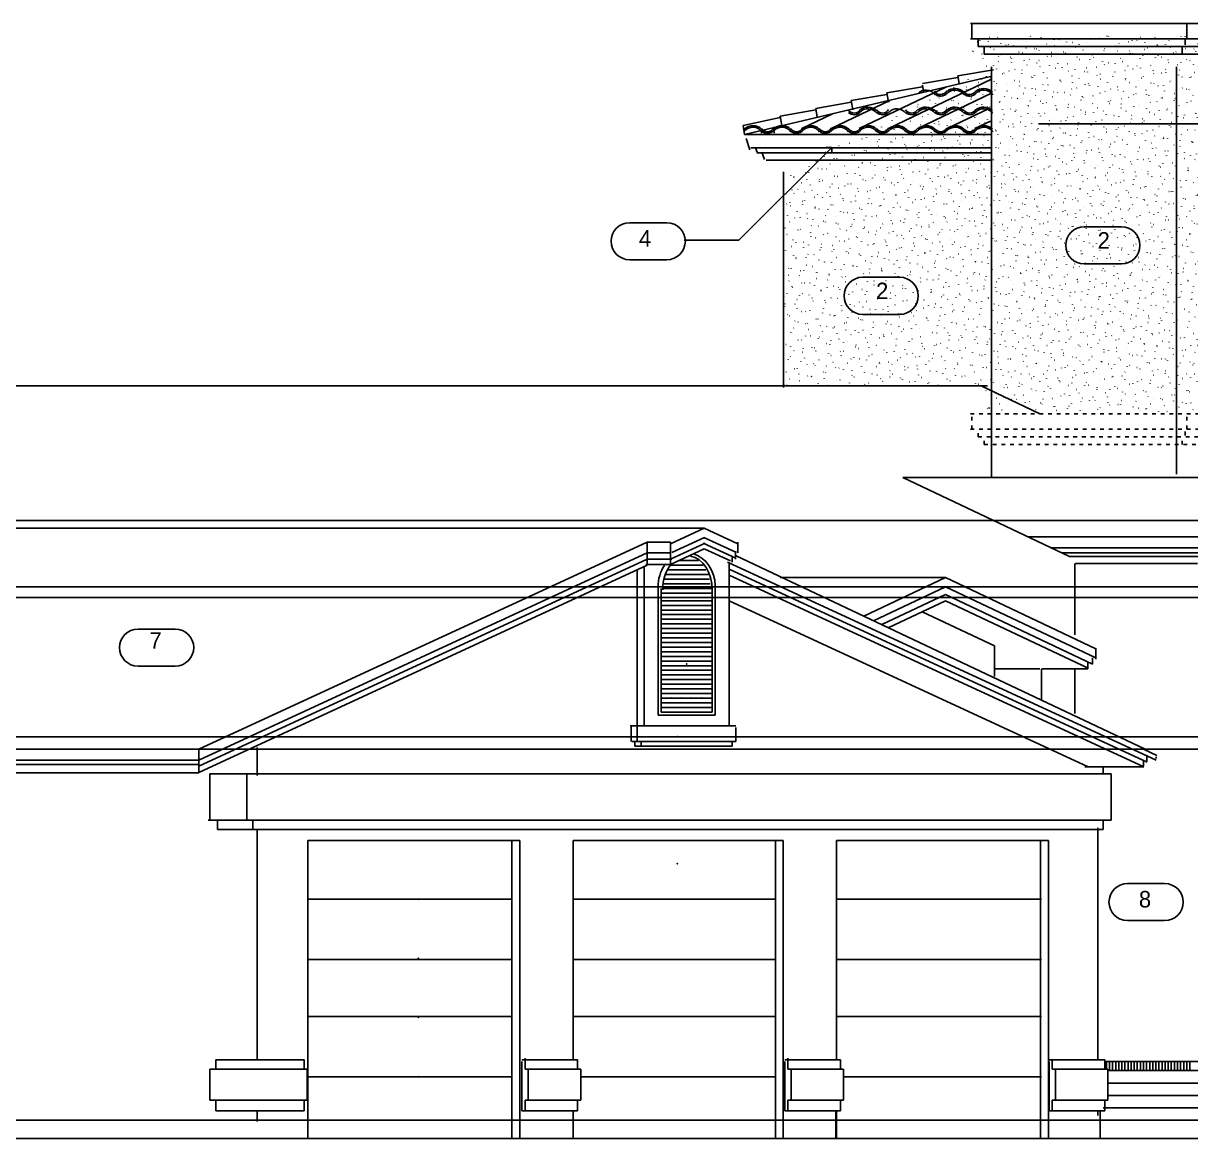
# Model space of a CAD drawing. Extents: x -92740 to -63661, y -15771 to -4391.
# Drawn here: x -87084 to -86517, y -9313 to -8772 of the extents above; entities that cross this region are included whole.
import ezdxf
from ezdxf.enums import TextEntityAlignment as Align

# ---------------------------------------------------------------- set-up
doc = ezdxf.new("R2010")
doc.units = 0
doc.header["$MEASUREMENT"] = 0
doc.linetypes.add('Dashed', pattern=[1, 0.3, -0.4, 0.3])
for name, color, linetype in [('B1NOTES', 2, 'Continuous'), ('ELEVATIONS', 7, 'Continuous'), ('ROOFTILE', 7, 'Continuous'), ('STUCCO', 4, 'Continuous')]:
    doc.layers.add(name, color=color, linetype=linetype)
doc.styles.add('DCADTXTSTYLE1', font='AVG_TP')

msp = doc.modelspace()

# ---------------------------------------------------------------- hatches: boundary and pattern name
at = {"layer": 'STUCCO', "linetype": 'Continuous', "ltscale": 18}
h = msp.add_hatch(dxfattribs=at)
h.set_pattern_fill('cement', color=9, scale=1.5625, style=0, pattern_type=2)
h.set_pattern_definition([(20, (0, 0), (-2.1376259, 5.8730789), [-6.09375015, 0.15625]), (55, (0, 0), (-5.11970028, 3.58485273), [-6.09375015, 0.15625]), (80, (0, 0), (-6.15504846, 1.0853011), [-6.09375015, 0.15625])])
h.paths.add_polyline_path([(-86715, -8844.5), (-86715, -8947.25), (-86616.75, -8947.25), (-86616.75, -8960), (-86491.5, -8960), (-86491.5, -8790.5), (-86488.5, -8790.5), (-86488.5, -8788.25), (-86487.75, -8788.25), (-86487.75, -8785.25), (-86486.62, -8784.12), (-86486.62, -8777.75), (-86624.25, -8777.75), (-86624.25, -8786.75), (-86621.25, -8786.75), (-86619, -8789), (-86616.75, -8789), (-86616.75, -8792.75), (-86614.5, -8792.75)], flags=0)

# ---------------------------------------------------------------- linework, layer by layer
at = {"layer": 'B1NOTES', "color": 1, "linetype": 'Continuous', "ltscale": 18}
for p, q in [((-86771.5, -8868.33), (-86789.5, -8868.33)), ((-86551, -8870.33), (-86569, -8870.33)), ((-86762.5, -8877.33), (-86762.5, -8877.33)), ((-86542, -8879.33), (-86542, -8879.33)), ((-86789.5, -8886.33), (-86771.5, -8886.33)), ((-86569, -8888.33), (-86551, -8888.33)), ((-86658.5, -8894.83), (-86676.5, -8894.83)), ((-86649.5, -8903.83), (-86649.5, -8903.83)), ((-86676.5, -8912.83), (-86658.5, -8912.83)), ((-87010, -9065.5), (-87028, -9065.5)), ((-87001, -9074.5), (-87001, -9074.5)), ((-87028, -9083.5), (-87010, -9083.5)), ((-86530, -9189), (-86548, -9189)), ((-86521, -9198), (-86521, -9198)), ((-86548, -9207), (-86530, -9207))]:
    msp.add_line(p, q, dxfattribs=at)
for centre, start, end in [((-86789.5, -8877.33), 90, 180), ((-86771.5, -8877.33), 0, 90), ((-86569, -8879.33), 90, 180), ((-86551, -8879.33), 0, 90), ((-86789.5, -8877.33), 180, 270), ((-86771.5, -8877.33), 270, 360), ((-86569, -8879.33), 180, 270), ((-86551, -8879.33), 270, 360), ((-86676.5, -8903.83), 90, 180), ((-86658.5, -8903.83), 0, 90), ((-86676.5, -8903.83), 180, 270), ((-86658.5, -8903.83), 270, 360), ((-87028, -9074.5), 90, 180), ((-87010, -9074.5), 0, 90), ((-87028, -9074.5), 180, 270), ((-87010, -9074.5), 270, 360), ((-86548, -9198), 90, 180), ((-86530, -9198), 0, 90), ((-86548, -9198), 180, 270), ((-86530, -9198), 270, 360)]:
    msp.add_arc(centre, 9, start, end, dxfattribs=at)
at = {"layer": 'ELEVATIONS', "color": 1, "linetype": 'Continuous', "ltscale": 18}
for p, q in [((-86624.25, -8771.61), (-86486.25, -8771.61)), ((-86623.5, -8779.11), (-86623.5, -8771.61)), ((-86519.25, -8779.11), (-86519.25, -8771.61)), ((-86624.25, -8779.11), (-86486.25, -8779.11)), ((-86620.5, -8782.86), (-86620.5, -8779.11)), ((-86620.5, -8782.86), (-86487, -8782.86)), ((-86617.5, -8786.61), (-86617.5, -8782.86)), ((-86521.5, -8786.61), (-86521.5, -8782.86)), ((-86520, -8782.11), (-86520, -8779.11)), ((-86617.5, -8786.61), (-86488.5, -8786.61)), ((-86630.25, -8797.11), (-86613, -8794.11)), ((-86614, -8976.03), (-86614, -8792.75)), ((-86524.17, -8976.03), (-86524.17, -8792.75)), ((-86614.53, -8797.46), (-86733.75, -8825.61)), ((-86647.5, -8800.86), (-86630.25, -8797.86)), ((-86630.25, -8797.11), (-86629.62, -8800.88)), ((-86664.75, -8805.36), (-86647.5, -8802.36)), ((-86664.75, -8805.36), (-86664, -8809.86)), ((-86647.5, -8801.61), (-86646.99, -8804.65)), ((-86699.25, -8812.86), (-86682, -8809.86)), ((-86682, -8809.11), (-86664.75, -8806.11)), ((-86682, -8809.11), (-86681.25, -8813.61)), ((-86716.5, -8816.61), (-86699.25, -8813.61)), ((-86716.5, -8816.61), (-86715.75, -8821.11)), ((-86699.25, -8812.86), (-86698.5, -8817.36)), ((-86734.5, -8821.11), (-86716.5, -8817.36)), ((-86733.75, -8825.61), (-86734.5, -8821.11)), ((-86614, -8825.61), (-86733.75, -8825.61)), ((-86732.97, -8827.48), (-86731.16, -8832.91)), ((-86614, -8832.01), (-86730.75, -8832.01)), ((-86728.45, -8832.01), (-86727.74, -8834.14)), ((-86614, -8834.4), (-86727.75, -8834.4)), ((-86725.37, -8834.14), (-86724.18, -8837.7)), ((-86614, -8837.96), (-86723.25, -8837.96)), ((-86714.96, -8843.63), (-86714.96, -8948.28)), ((-86562.46, -9162.03), (-86562.46, -9274.53)), ((-86562.46, -9299.28), (-86562.46, -9301.53)), ((-87911.69, -9312.78), (-85560.71, -9312.78))]:
    msp.add_line(p, q, dxfattribs=at)
at = {"layer": 'ELEVATIONS', "color": 2, "linetype": 'Continuous', "ltscale": 18}
for p, q in [((-86591.25, -8820.36), (-85560.71, -8820.36)), ((-87911.69, -9012.78), (-85560.71, -9012.78)), ((-87911.69, -9045.03), (-85560.71, -9045.03)), ((-87911.69, -9050.28), (-85560.71, -9050.28)), ((-87911.69, -9117.78), (-86181.75, -9117.78)), ((-87911.69, -9123.78), (-86181.75, -9123.78)), ((-87911.69, -9303.78), (-85560.71, -9303.78))]:
    msp.add_line(p, q, dxfattribs=at)
at = {"layer": 'ELEVATIONS', "color": 2, "linetype": 'Continuous', "ltscale": 12}
for p, q in [((-86736.5, -8876.83), (-86691.5, -8831.83)), ((-86763, -8876.83), (-86736.5, -8876.83))]:
    msp.add_line(p, q, dxfattribs=at)
at = {"layer": 'ELEVATIONS', "color": 1, "linetype": 'Continuous', "ltscale": 12}
for q in [(-86694.33, -8831.83), (-86691.5, -8834.66)]:
    msp.add_line((-86691.5, -8831.83), q, dxfattribs=at)
at = {"layer": 'ELEVATIONS', "color": 8, "linetype": 'Continuous', "ltscale": 18}
for p, q in [((-87471.75, -8947.53), (-86616, -8947.53)), ((-86619, -8947.53), (-86590.48, -8961.03)), ((-86614, -8976.03), (-86614, -8991.99)), ((-86524.17, -8976.03), (-86524.17, -8990.28)), ((-86440.59, -8991.99), (-86656.98, -8991.99)), ((-86656.98, -8991.99), (-86576.17, -9030.24)), ((-86753.25, -9016.53), (-87101.25, -9016.53)), ((-86769.75, -9024.09), (-86753.38, -9016.53)), ((-86737.02, -9024.09), (-86753.38, -9016.53)), ((-86781, -9023.29), (-86998.59, -9123.87)), ((-86781, -9023.28), (-86781, -9033.78)), ((-86781, -9023.29), (-86769.75, -9023.29)), ((-86769.75, -9023.29), (-86769.75, -9034.11)), ((-86752.95, -9023.87), (-86769.71, -9031.62)), ((-86753.25, -9021.04), (-86769.08, -9028.36)), ((-86753.82, -9023.87), (-86738.07, -9031.15)), ((-86753.52, -9021.04), (-86737.68, -9028.36)), ((-86737.02, -9023.34), (-86737.02, -9028.53)), ((-86502.98, -9020.83), (-86596.05, -9020.83)), ((-86502.98, -9026.08), (-86584.96, -9026.08)), ((-86781, -9028.54), (-86998.59, -9129.12)), ((-86781, -9031.54), (-86998.59, -9132.12)), ((-86781, -9028.54), (-86769.75, -9028.54)), ((-86781, -9031.54), (-86778, -9031.54)), ((-86778, -9031.54), (-86769, -9031.54)), ((-86772, -9028.54), (-86769.75, -9028.54)), ((-86753.37, -9026.54), (-86769.75, -9034.11)), ((-86753.4, -9026.54), (-86740.61, -9032.45)), ((-86739.75, -9030.78), (-86739.75, -9033.03)), ((-86738.25, -9027.78), (-86738.25, -9031.53)), ((-86737.9, -9029.99), (-86539.38, -9123.77)), ((-86501.25, -9028.53), (-86579.77, -9028.53)), ((-86499, -9030.24), (-86576.17, -9030.24)), ((-86781, -9034.54), (-86998.59, -9135.12)), ((-86785.8, -9036.76), (-86785.8, -9077.28)), ((-86782.43, -9035.2), (-86782.43, -9112.53)), ((-86769.75, -9034.11), (-86781.75, -9034.11)), ((-86742.01, -9033.05), (-86534.16, -9129.12)), ((-86741.25, -9033.03), (-86741.25, -9112.53)), ((-86741.25, -9036.4), (-86538.55, -9130.09)), ((-86573.51, -9033.78), (-86573.51, -9068.38)), ((-86573.25, -9033.78), (-86514, -9033.78)), ((-86741.25, -9039.4), (-86540.07, -9132.39)), ((-86636.34, -9040.53), (-86716.5, -9040.53)), ((-86636.34, -9040.53), (-86675.96, -9059.25)), ((-86636.34, -9040.53), (-86563.31, -9075.03)), ((-86775.68, -9045.03), (-86775.68, -9107.28)), ((-86774.18, -9045.78), (-86774.18, -9105.78)), ((-86749.5, -9045.03), (-86749.5, -9105.78)), ((-86748, -9045.03), (-86748, -9107.28)), ((-86636.34, -9045.03), (-86671.2, -9061.5)), ((-86636.34, -9048.78), (-86667.23, -9063.37)), ((-86636.34, -9045.03), (-86563.31, -9079.53)), ((-86636.34, -9048.78), (-86564.98, -9082.5)), ((-86741.25, -9051.88), (-86567.07, -9132.39)), ((-86636.34, -9051.78), (-86664.05, -9064.87)), ((-86636.34, -9051.78), (-86567.11, -9084.49)), ((-86647.59, -9057.1), (-86612.52, -9073.67)), ((-86785.8, -9077.28), (-86785.8, -9112.53)), ((-86612.52, -9073.67), (-86612.52, -9088.53)), ((-86563.44, -9074.83), (-86563.44, -9080.08)), ((-86567.25, -9081.78), (-86567.25, -9084.78)), ((-86565, -9079.53), (-86565, -9082.53)), ((-86590.5, -9084.78), (-86612.86, -9084.78)), ((-86589.79, -9084.78), (-86589.79, -9099.96)), ((-86567.25, -9084.78), (-86589.61, -9084.78)), ((-86573.51, -9084.78), (-86573.51, -9106.53)), ((-86775.68, -9107.28), (-86748, -9107.28)), ((-86774.18, -9105.78), (-86749.5, -9105.78)), ((-86785.8, -9112.53), (-86789.25, -9112.53)), ((-86788.8, -9112.53), (-86788.8, -9113.28)), ((-86788.8, -9113.28), (-86788.8, -9120.03)), ((-86785.8, -9112.53), (-86785.8, -9113.28)), ((-86785.8, -9112.53), (-86737.95, -9112.53)), ((-86785.8, -9113.28), (-86785.8, -9120.03)), ((-86737.95, -9113.28), (-86737.95, -9120.03)), ((-86785.8, -9120.03), (-86788.5, -9120.03)), ((-86787, -9122.28), (-86787, -9120.03)), ((-86784, -9122.28), (-86787, -9122.28)), ((-86785.8, -9120.03), (-86737.95, -9120.03)), ((-86784, -9122.28), (-86784, -9120.03)), ((-86784, -9122.28), (-86739.75, -9122.28)), ((-86739.75, -9122.28), (-86739.75, -9120.03)), ((-87096.97, -9123.87), (-86998.59, -9123.87)), ((-86998.59, -9123.87), (-86998.59, -9135.23)), ((-86970.3, -9123.03), (-86970.3, -9136.53)), ((-86540.25, -9123.78), (-86533.85, -9126.8)), ((-86538.69, -9126.78), (-86538.69, -9129.58)), ((-86534.16, -9127.53), (-86534.16, -9128.28)), ((-87097.81, -9131.28), (-86998.59, -9131.28)), ((-87096.03, -9129.12), (-86998.59, -9129.12)), ((-86540.07, -9132.39), (-86568.75, -9132.39)), ((-86559.75, -9135.78), (-86559.75, -9132.03)), ((-86540.25, -9129.03), (-86540.25, -9132.03)), ((-87100.59, -9135.23), (-86998.59, -9135.23)), ((-86556, -9135.78), (-86993.25, -9135.78)), ((-86993.25, -9135.78), (-86993.25, -9158.28)), ((-86975.25, -9158.28), (-86975.25, -9135.78)), ((-86556, -9158.28), (-86556, -9135.78)), ((-86559.75, -9158.28), (-86994, -9158.28)), ((-86989.5, -9158.28), (-86989.5, -9162.78)), ((-86972.25, -9162.78), (-86972.25, -9158.28)), ((-86559.75, -9162.78), (-86559.75, -9158.28)), ((-86559.75, -9158.28), (-86556, -9158.28)), ((-86559.75, -9162.78), (-86989.5, -9162.78)), ((-86970.3, -9162.78), (-86970.3, -9274.53)), ((-86945.62, -9168.03), (-86842.88, -9168.03)), ((-86945.62, -9168.03), (-86945.62, -9312.78)), ((-86846.62, -9168.03), (-86846.62, -9312.78)), ((-86842.88, -9168.03), (-86842.88, -9312.78)), ((-86817, -9168.03), (-86715.03, -9168.03)), ((-86817, -9168.03), (-86817, -9274.53)), ((-86718.78, -9168.03), (-86718.78, -9312.78)), ((-86715.03, -9168.03), (-86715.03, -9312.78)), ((-86689.16, -9168.03), (-86586.41, -9168.03)), ((-86689.16, -9168.03), (-86689.16, -9274.53)), ((-86590.16, -9168.03), (-86590.16, -9312.78)), ((-86586.41, -9168.03), (-86586.41, -9312.78)), ((-86945.25, -9196.53), (-86846.62, -9196.53)), ((-86817, -9196.53), (-86718.78, -9196.53)), ((-86689.16, -9196.53), (-86589.75, -9196.53)), ((-86945.25, -9225.78), (-86846.62, -9225.78)), ((-86817, -9225.78), (-86718.78, -9225.78)), ((-86689.16, -9225.78), (-86589.75, -9225.78)), ((-86945.25, -9253.53), (-86846.62, -9253.53)), ((-86817, -9253.53), (-86718.78, -9253.53)), ((-86689.16, -9253.53), (-86589.75, -9253.53)), ((-86947.5, -9274.53), (-86990.25, -9274.53)), ((-86990.25, -9274.53), (-86990.25, -9279.03)), ((-86947.5, -9279.03), (-86947.5, -9274.53)), ((-86814.75, -9274.53), (-86841.75, -9274.53)), ((-86841.75, -9275.28), (-86841.75, -9299.28)), ((-86840.25, -9279.03), (-86840.25, -9273.78)), ((-86814.75, -9279.03), (-86814.75, -9274.53)), ((-86687.25, -9274.53), (-86714.25, -9274.53)), ((-86714.25, -9275.28), (-86714.25, -9299.28)), ((-86712.75, -9279.03), (-86712.75, -9273.78)), ((-86687.25, -9279.03), (-86687.25, -9274.53)), ((-86559, -9274.53), (-86586, -9274.53)), ((-86586, -9275.28), (-86586, -9299.28)), ((-86584.5, -9279.03), (-86584.5, -9274.53)), ((-86559, -9279.03), (-86559, -9274.53)), ((-86508, -9275.28), (-86559, -9275.28)), ((-86946, -9279.03), (-86993.25, -9279.03)), ((-86993.25, -9279.03), (-86993.25, -9294.03)), ((-86946, -9294.03), (-86946, -9279.03)), ((-86814.75, -9279.03), (-86840.25, -9279.03)), ((-86838.75, -9279.03), (-86838.75, -9294.03)), ((-86813.25, -9279.03), (-86814.75, -9279.03)), ((-86813.25, -9294.03), (-86813.25, -9279.03)), ((-86687.25, -9279.03), (-86712.75, -9279.03)), ((-86711.25, -9279.03), (-86711.25, -9294.03)), ((-86685.75, -9279.03), (-86687.25, -9279.03)), ((-86685.75, -9294.03), (-86685.75, -9279.03)), ((-86559, -9279.03), (-86584.5, -9279.03)), ((-86583, -9279.03), (-86583, -9294.03)), ((-86557.5, -9279.03), (-86559, -9279.03)), ((-86557.5, -9294.03), (-86557.5, -9279.03)), ((-86508, -9279.78), (-86557.5, -9279.78)), ((-86945.25, -9282.78), (-86846.62, -9282.78)), ((-86813.25, -9282.78), (-86718.78, -9282.78)), ((-86685.75, -9282.78), (-86589.75, -9282.78)), ((-86947.5, -9294.03), (-86993.25, -9294.03)), ((-86990.25, -9294.03), (-86990.25, -9299.28)), ((-86947.5, -9299.28), (-86947.5, -9294.03)), ((-86947.5, -9294.03), (-86946, -9294.03)), ((-86814, -9294.03), (-86840.25, -9294.03)), ((-86840.25, -9294.03), (-86840.25, -9299.28)), ((-86814.75, -9299.28), (-86814.75, -9294.03)), ((-86814.75, -9294.03), (-86813.25, -9294.03)), ((-86686.5, -9294.03), (-86712.75, -9294.03)), ((-86712.75, -9294.03), (-86712.75, -9299.28)), ((-86687.25, -9299.28), (-86687.25, -9294.03)), ((-86687.25, -9294.03), (-86685.75, -9294.03)), ((-86558.25, -9294.03), (-86584.5, -9294.03)), ((-86584.5, -9294.03), (-86584.5, -9299.28)), ((-86559, -9299.28), (-86559, -9294.03)), ((-86559, -9294.03), (-86557.5, -9294.03)), ((-86947.5, -9299.28), (-86990.25, -9299.28)), ((-86970.3, -9299.28), (-86970.3, -9304.53)), ((-86841.75, -9299.28), (-86814.75, -9299.28)), ((-86817, -9299.28), (-86817, -9312.78)), ((-86714.25, -9299.28), (-86687.25, -9299.28)), ((-86689.5, -9299.28), (-86689.5, -9312.78)), ((-86689.16, -9299.28), (-86689.16, -9312.78)), ((-86586, -9299.28), (-86559, -9299.28)), ((-86247.75, -9303.78), (-86562, -9303.78)), ((-86561.25, -9299.28), (-86561.25, -9312.78))]:
    msp.add_line(p, q, dxfattribs=at)
at = {"layer": 'ELEVATIONS', "color": 10, "linetype": 'Dashed', "ltscale": 6}
for p, q in [((-86624.25, -8961.03), (-86486.25, -8961.03)), ((-86623.5, -8968.53), (-86623.5, -8961.03)), ((-86519.25, -8968.53), (-86519.25, -8961.03)), ((-86624.25, -8968.53), (-86486.25, -8968.53)), ((-86620.5, -8972.28), (-86620.5, -8968.53)), ((-86520, -8971.53), (-86520, -8968.53)), ((-86620.5, -8972.28), (-86487, -8972.28)), ((-86617.5, -8976.03), (-86617.5, -8972.28)), ((-86521.5, -8976.03), (-86521.5, -8972.28)), ((-86617.5, -8976.03), (-86488.5, -8976.03))]:
    msp.add_line(p, q, dxfattribs=at)
at = {"layer": 'ELEVATIONS', "color": 9, "linetype": 'Continuous', "ltscale": 18}
for p, q in [((-86771.26, -9036.78), (-86752.49, -9036.78)), ((-86769.82, -9034.53), (-86753.93, -9034.53)), ((-86765.79, -9032.28), (-86756.14, -9032.28)), ((-86772.94, -9041.28), (-86750.81, -9041.28)), ((-86772.27, -9039.03), (-86751.48, -9039.03)), ((-86774.18, -9048.03), (-86749.5, -9048.03)), ((-86773.5, -9045.78), (-86749.5, -9045.78)), ((-86772.75, -9043.53), (-86750.41, -9043.53)), ((-86774.18, -9051.78), (-86749.5, -9051.78)), ((-86774.18, -9054.03), (-86749.5, -9054.03)), ((-86774.18, -9056.28), (-86749.5, -9056.28)), ((-86774.18, -9058.53), (-86749.5, -9058.53)), ((-86774.18, -9060.78), (-86749.5, -9060.78)), ((-86774.18, -9063.03), (-86749.5, -9063.03)), ((-86774.18, -9065.28), (-86749.5, -9065.28)), ((-86774.18, -9067.53), (-86749.5, -9067.53)), ((-86774.18, -9069.78), (-86749.5, -9069.78)), ((-86774.18, -9072.03), (-86749.5, -9072.03)), ((-86774.18, -9074.28), (-86749.5, -9074.28)), ((-86774.18, -9076.53), (-86749.5, -9076.53)), ((-86774.18, -9078.78), (-86749.5, -9078.78)), ((-86774.18, -9081.03), (-86749.5, -9081.03)), ((-86774.18, -9083.28), (-86749.5, -9083.28)), ((-86774.18, -9085.53), (-86749.5, -9085.53)), ((-86774.18, -9087.78), (-86749.5, -9087.78)), ((-86774.18, -9090.03), (-86749.5, -9090.03)), ((-86774.18, -9092.28), (-86749.5, -9092.28)), ((-86774.18, -9094.53), (-86749.5, -9094.53)), ((-86774.18, -9096.78), (-86749.5, -9096.78)), ((-86774.18, -9099.03), (-86749.5, -9099.03)), ((-86774.18, -9101.28), (-86749.5, -9101.28)), ((-86774.18, -9103.53), (-86749.5, -9103.53)), ((-86558.25, -9275.28), (-86558.25, -9279.03)), ((-86556.75, -9275.28), (-86556.75, -9279.78)), ((-86555.25, -9275.28), (-86555.25, -9279.78)), ((-86553.75, -9275.28), (-86553.75, -9279.78)), ((-86552.25, -9275.28), (-86552.25, -9279.78)), ((-86550.75, -9275.28), (-86550.75, -9279.78)), ((-86549.25, -9275.28), (-86549.25, -9279.78)), ((-86547.75, -9275.28), (-86547.75, -9279.78)), ((-86546.25, -9275.28), (-86546.25, -9279.78)), ((-86544.75, -9275.28), (-86544.75, -9279.78)), ((-86543.25, -9275.28), (-86543.25, -9279.78)), ((-86541.75, -9275.28), (-86541.75, -9279.78)), ((-86540.25, -9275.28), (-86540.25, -9279.78)), ((-86538.75, -9275.28), (-86538.75, -9279.78)), ((-86537.25, -9275.28), (-86537.25, -9279.78)), ((-86535.75, -9275.28), (-86535.75, -9279.78)), ((-86534.25, -9275.28), (-86534.25, -9279.78)), ((-86532.75, -9275.28), (-86532.75, -9279.78)), ((-86531.25, -9275.28), (-86531.25, -9279.78)), ((-86529.75, -9275.28), (-86529.75, -9279.78)), ((-86528.25, -9275.28), (-86528.25, -9279.78)), ((-86526.75, -9275.28), (-86526.75, -9279.78)), ((-86525.25, -9275.28), (-86525.25, -9279.78)), ((-86523.75, -9275.28), (-86523.75, -9279.78)), ((-86522.25, -9275.28), (-86522.25, -9279.78)), ((-86520.75, -9275.28), (-86520.75, -9279.78)), ((-86519.25, -9275.28), (-86519.25, -9279.78)), ((-86517.75, -9275.28), (-86517.75, -9279.78)), ((-86508, -9285.78), (-86557.5, -9285.78)), ((-86508, -9291.78), (-86557.5, -9291.78)), ((-86511.75, -9297.78), (-86559.75, -9297.78))]:
    msp.add_line(p, q, dxfattribs=at)
at = {"layer": 'ELEVATIONS', "color": 8, "linetype": 'Continuous', "ltscale": 18}
for centre, major_axis, ratio, start_param, end_param in [((-86761.5, -9046.16), (0, 16.12), 0.744186, 4.699559, 6.15883), ((-86761.88, -9045.03), (0, 16.5), 0.840909, 4.739953, 6.033669), ((-86761.88, -9045.03), (0, 16.5), 0.840909, 0.888834, 1.570796), ((-86761.5, -9046.16), (0, 16.12), 0.744186, 0.730508, 1.586973)]:
    msp.add_ellipse(centre, major_axis=major_axis, ratio=ratio, start_param=start_param, end_param=end_param, dxfattribs=at)
for p in [(-86761.88, -9082.53), (-86769.3, -9099.03), (-86764.35, -9099.03), (-86759.4, -9099.03), (-86754.45, -9099.03), (-86766.38, -9117.78), (-86766.38, -9179.28), (-86892, -9196.68), (-86892, -9225.33), (-86892, -9253.98), (-86892, -9282.63)]:
    msp.add_point(p, dxfattribs=at)
at = {"layer": 'ROOFTILE', "color": 7, "linetype": 'Continuous', "ltscale": 18}
for p, q in [((-86664, -8822.61), (-86614, -8798.74)), ((-86678.25, -8822.61), (-86636.17, -8802.52)), ((-86649.75, -8822.61), (-86613.99, -8805.54)), ((-86691.75, -8822.61), (-86663.29, -8809.02)), ((-86706, -8822.61), (-86691.16, -8815.53)), ((-86635.5, -8822.61), (-86614.79, -8812.72)), ((-86719.44, -8824.86), (-86719.44, -8821.86)), ((-86622, -8822.61), (-86614.53, -8819.05)), ((-86725.64, -8824.86), (-86725.64, -8823.36))]:
    msp.add_line(p, q, dxfattribs=at)
for centre, radius, start, end in [((-86645.75, -8809.42), 5.41, 36.0644, 138.0128), ((-86638.71, -8802.76), 3.44, 211.6504, 331.6052), ((-86638.71, -8802.76), 4.19, 228.3381, 319.0707), ((-86631.67, -8809.42), 6.16, 46.5154, 131.1465), ((-86631.67, -8809.42), 5.41, 36.0644, 138.0128), ((-86624.62, -8802.76), 3.44, 211.6504, 331.6052), ((-86624.62, -8802.76), 4.19, 228.3381, 319.0707), ((-86617.76, -8809.42), 6.16, 46.5154, 131.1465), ((-86617.76, -8809.42), 5.41, 36.0644, 138.0128), ((-86680.63, -8811.76), 3.44, 211.6504, 331.6052), ((-86680.63, -8811.76), 4.19, 228.3381, 319.0707), ((-86673.94, -8818.42), 6.16, 46.5154, 131.1465), ((-86673.94, -8818.42), 5.41, 36.0644, 138.0128), ((-86666.9, -8811.76), 3.44, 211.6504, 331.6052), ((-86666.9, -8811.76), 4.19, 228.3381, 319.0707), ((-86659.85, -8818.42), 5.41, 36.0644, 138.0128), ((-86652.81, -8811.76), 3.44, 211.6504, 331.6052), ((-86652.81, -8811.76), 4.19, 228.3381, 319.0707), ((-86645.75, -8818.42), 6.16, 46.5154, 131.1465), ((-86645.75, -8818.42), 5.41, 36.0644, 138.0128), ((-86638.71, -8811.76), 3.44, 211.6504, 331.6052), ((-86638.71, -8811.76), 4.19, 228.3381, 319.0707), ((-86631.67, -8818.42), 6.16, 46.5154, 131.1465), ((-86631.67, -8818.42), 5.41, 36.0644, 138.0128), ((-86624.62, -8811.76), 3.44, 211.6504, 331.6052), ((-86624.62, -8811.76), 4.19, 228.3381, 319.0707), ((-86617.76, -8818.42), 6.16, 46.5154, 131.1465), ((-86617.76, -8818.42), 5.41, 36.0644, 138.0128), ((-86729.75, -8827.42), 6.16, 46.5154, 131.1465), ((-86729.75, -8827.42), 5.41, 36.0644, 138.0128), ((-86722.71, -8820.76), 3.44, 211.6504, 331.6052), ((-86715.67, -8827.42), 6.16, 46.5154, 131.1465), ((-86715.67, -8827.42), 5.41, 36.0644, 138.0128), ((-86708.62, -8820.76), 3.44, 211.6504, 331.6052), ((-86701.76, -8827.42), 6.16, 46.5154, 131.1465), ((-86701.76, -8827.42), 5.41, 36.0644, 138.0128), ((-86694.72, -8820.76), 3.44, 211.6504, 331.6052), ((-86687.67, -8827.42), 6.16, 46.5154, 131.1465), ((-86687.67, -8827.42), 5.41, 36.0644, 138.0128), ((-86680.63, -8820.76), 3.44, 211.6504, 331.6052), ((-86673.94, -8827.42), 6.16, 46.5154, 131.1465), ((-86673.94, -8827.42), 5.41, 36.0644, 138.0128), ((-86666.9, -8820.76), 3.44, 211.6504, 331.6052), ((-86659.85, -8827.42), 6.16, 46.5154, 131.1465), ((-86659.85, -8827.42), 5.41, 36.0644, 138.0128), ((-86652.81, -8820.76), 3.44, 211.6504, 331.6052), ((-86645.75, -8827.42), 6.16, 46.5154, 131.1465), ((-86645.75, -8827.42), 5.41, 36.0644, 138.0128), ((-86638.71, -8820.76), 3.44, 211.6504, 331.6052), ((-86631.67, -8827.42), 6.16, 46.5154, 131.1465), ((-86631.67, -8827.42), 5.41, 36.0644, 138.0128), ((-86624.62, -8820.76), 3.44, 211.6504, 331.6052), ((-86617.76, -8827.42), 6.16, 46.5154, 131.1465), ((-86617.76, -8827.42), 5.41, 36.0644, 138.0128), ((-86722.71, -8820.76), 4.19, 228.3381, 319.0707), ((-86708.62, -8820.76), 4.19, 228.3381, 319.0707), ((-86694.72, -8820.76), 4.19, 228.3381, 319.0707), ((-86680.63, -8820.76), 4.19, 228.3381, 319.0707), ((-86666.9, -8820.76), 4.19, 228.3381, 319.0707), ((-86652.81, -8820.76), 4.19, 228.3381, 319.0707), ((-86638.71, -8820.76), 4.19, 228.3381, 319.0707), ((-86624.62, -8820.76), 4.19, 228.3381, 319.0707)]:
    msp.add_arc(centre, radius, start, end, dxfattribs=at)

# ---------------------------------------------------------------- texts
at = {"layer": 'B1NOTES', "color": 3, "linetype": 'Continuous', "ltscale": 12, "style": 'DCADTXTSTYLE1'}
for s, p in [('4', (-86785, -8882.33)), ('2', (-86562.5, -8883.33)), ('2', (-86670, -8907.83)), ('7', (-87022.5, -9077.5)), ('8', (-86542.5, -9203))]:
    msp.add_text(s, height=8, dxfattribs=at).set_placement(p, align=Align.BOTTOM_LEFT)

doc.saveas('drawing.dxf')
